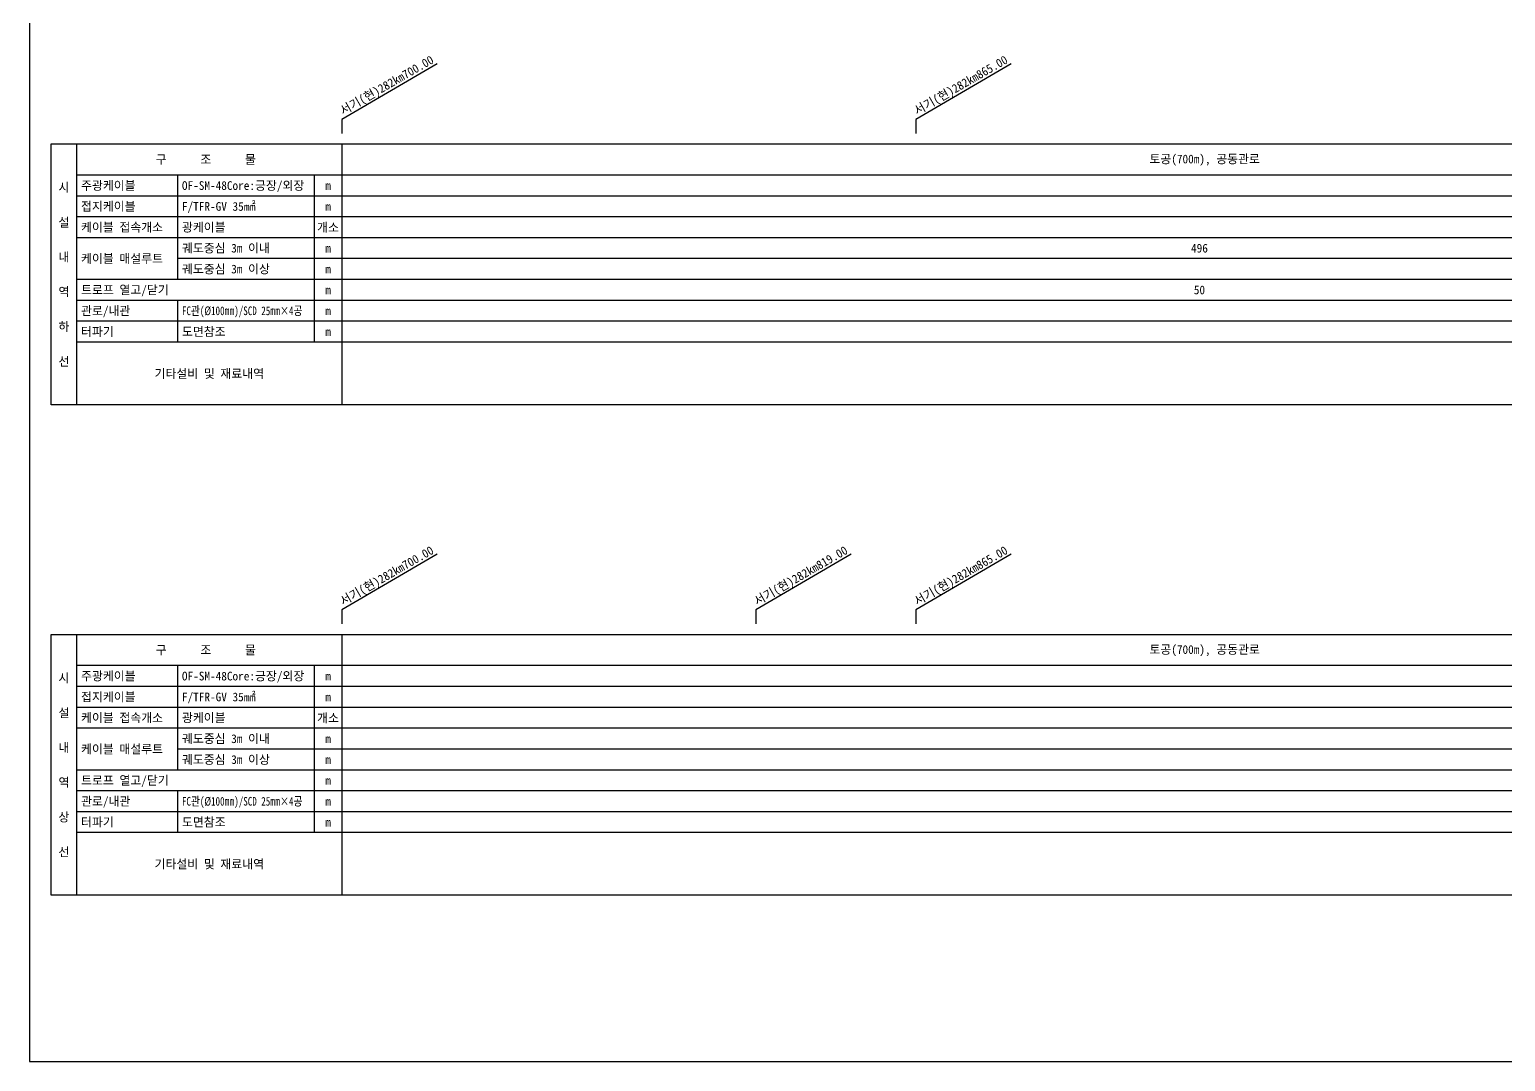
# Model space of a CAD drawing. Header units: millimetres. Extents: x 5094 to 5890, y 1103 to 1809.
# Drawn here: x 5093.9 to 5518.1, y 1103.1 to 1399.7 of the extents above; entities that cross this region are included whole.
import ezdxf
from ezdxf.enums import TextEntityAlignment as Align

# ---------------------------------------------------------------- set-up
doc = ezdxf.new("R2010")
doc.units = ezdxf.units.MM
doc.header["$LTSCALE"] = 10
doc.header["$MEASUREMENT"] = 0
for name, color, linetype in [('TT-TABL-LIN1', 4, 'Continuous'), ('TT-TABL-LIN2', 1, 'Continuous'), ('TT-TABL-TEX1', 6, 'Continuous'), ('TT-TABL-TEX2', 3, 'Continuous'), ('TZ-LEAL', 1, 'Continuous'), ('TZ-LEAT', 3, 'Continuous')]:
    doc.layers.add(name, color=color, linetype=linetype)
doc.layers.add('TX-PAPR', color=2, linetype='Continuous', plot=False)
doc.styles.get("Standard").update_dxf_attribs({"font": 'GulimChe.ttf'})

# ---------------------------------------------------------------- blocks, each defined once
blk = doc.blocks.new('JD-경부고속하선표_190503')
at = {"layer": 'TT-TABL-LIN1'}
blk.add_lwpolyline([(2, 114), (785.58, 114), (785.58, 39), (2, 39)], close=True, dxfattribs=at)
at = {"layer": 'TT-TABL-LIN2'}
for p, q in [((85.58, 114), (85.58, 39)), ((77.58, 105), (77.58, 57))]:
    blk.add_line(p, q, dxfattribs=at)
for points in [[(9.33, 114), (9.33, 39)], [(785.58, 105), (9.33, 105)], [(38.33, 105), (38.33, 75)], [(785.58, 99), (9.33, 99)], [(785.58, 93), (9.33, 93)], [(785.58, 87), (9.33, 87)], [(785.58, 81), (38.33, 81)], [(785.58, 75), (9.33, 75)], [(785.58, 69), (9.33, 69)], [(38.33, 69), (38.33, 57)], [(785.58, 63), (9.33, 63)], [(785.58, 57), (9.33, 57)]]:
    blk.add_lwpolyline(points, dxfattribs=at)
at = {"layer": 'TT-TABL-TEX1'}
for s, p in [('구      조      물', (46.45, 109.5)), ('시', (5.66, 101.5)), ('설', (5.66, 91.5)), ('내', (5.66, 81.5)), ('역', (5.66, 71.5)), ('하', (5.66, 61.5)), ('선', (5.66, 51.5))]:
    blk.add_text(s, height=2.5, rotation=0, dxfattribs=at).set_placement(p, align=Align.MIDDLE)
at = {"layer": 'TT-TABL-TEX2'}
for s, p in [('주광케이블', (10.59, 102)), ('OF-SM-48Core:긍장/외장', (39.59, 102)), ('F/TFR-GV 35㎟', (39.59, 96)), ('접지케이블', (10.59, 96)), ('케이블 접속개소', (10.59, 90)), ('광케이블', (39.59, 90)), ('궤도중심 3m 이내', (39.59, 84)), ('케이블 매설루트', (10.59, 81)), ('궤도중심 3m 이상', (39.59, 78)), ('트로프 열고/닫기', (10.59, 72)), ('관로/내관', (10.59, 66)), ('터파기', (10.59, 60)), ('도면참조', (39.59, 60))]:
    blk.add_text(s, height=2.5, rotation=0, dxfattribs=at).set_placement(p, align=Align.MIDDLE_LEFT)
for s, p in [('m', (81.58, 102)), ('m', (81.58, 96)), ('m', (81.58, 96)), ('개소', (81.58, 90)), ('m', (81.58, 84)), ('m', (81.58, 78)), ('m', (81.58, 72)), ('m', (81.58, 66)), ('m', (81.58, 60)), ('기타설비 및 재료내역', (47.45, 48))]:
    blk.add_text(s, height=2.5, rotation=0, dxfattribs=at).set_placement(p, align=Align.MIDDLE)
at = {"layer": 'TT-TABL-TEX2', "width": 0.8}
blk.add_text('FC관(Ø100㎜)/SCD 25㎜×4공', height=2.5, rotation=0, dxfattribs=at).set_placement((39.59, 66), align=Align.MIDDLE_LEFT)
blk = doc.blocks.new('JD-경부고속상선표_190503')
at = {"layer": 'TT-TABL-LIN1'}
blk.add_lwpolyline([(2, 114), (785.58, 114), (785.58, 39), (2, 39)], close=True, dxfattribs=at)
at = {"layer": 'TT-TABL-LIN2'}
for p, q in [((85.58, 114), (85.58, 39)), ((77.58, 105), (77.58, 57))]:
    blk.add_line(p, q, dxfattribs=at)
for points in [[(9.33, 114), (9.33, 39)], [(785.58, 105), (9.33, 105)], [(38.33, 105), (38.33, 75)], [(785.58, 99), (9.33, 99)], [(785.58, 93), (9.33, 93)], [(785.58, 87), (9.33, 87)], [(785.58, 81), (38.33, 81)], [(785.58, 75), (9.33, 75)], [(785.58, 69), (9.33, 69)], [(38.33, 69), (38.33, 57)], [(785.58, 63), (9.33, 63)], [(785.58, 57), (9.33, 57)]]:
    blk.add_lwpolyline(points, dxfattribs=at)
at = {"layer": 'TT-TABL-TEX1'}
for s, p in [('구      조      물', (46.45, 109.5)), ('시', (5.66, 101.5)), ('설', (5.66, 91.5)), ('내', (5.66, 81.5)), ('역', (5.66, 71.5)), ('상', (5.66, 61.5)), ('선', (5.66, 51.5))]:
    blk.add_text(s, height=2.5, rotation=0, dxfattribs=at).set_placement(p, align=Align.MIDDLE)
at = {"layer": 'TT-TABL-TEX2'}
for s, p in [('주광케이블', (10.59, 102)), ('OF-SM-48Core:긍장/외장', (39.59, 102)), ('F/TFR-GV 35㎟', (39.59, 96)), ('접지케이블', (10.59, 96)), ('케이블 접속개소', (10.59, 90)), ('광케이블', (39.59, 90)), ('궤도중심 3m 이내', (39.59, 84)), ('케이블 매설루트', (10.59, 81)), ('궤도중심 3m 이상', (39.59, 78)), ('트로프 열고/닫기', (10.59, 72)), ('관로/내관', (10.59, 66)), ('터파기', (10.59, 60)), ('도면참조', (39.59, 60))]:
    blk.add_text(s, height=2.5, rotation=0, dxfattribs=at).set_placement(p, align=Align.MIDDLE_LEFT)
for s, p in [('m', (81.58, 102)), ('m', (81.58, 96)), ('m', (81.58, 96)), ('개소', (81.58, 90)), ('m', (81.58, 84)), ('m', (81.58, 78)), ('m', (81.58, 72)), ('m', (81.58, 66)), ('m', (81.58, 60)), ('기타설비 및 재료내역', (47.45, 48))]:
    blk.add_text(s, height=2.5, rotation=0, dxfattribs=at).set_placement(p, align=Align.MIDDLE)
at = {"layer": 'TT-TABL-TEX2', "width": 0.8}
blk.add_text('FC관(Ø100㎜)/SCD 25㎜×4공', height=2.5, rotation=0, dxfattribs=at).set_placement((39.59, 66), align=Align.MIDDLE_LEFT)

msp = doc.modelspace()

# ---------------------------------------------------------------- linework, layer by layer
at = {"layer": 'TX-PAPR'}
msp.add_lwpolyline([(5093.89, 1103.05), (5889.89, 1103.05), (5889.89, 1619.05), (5093.89, 1619.05)], close=True, dxfattribs=at)
at = {"layer": 'TZ-LEAL'}
for points in [[(5211.07, 1389.9), (5183.68, 1373.87), (5183.68, 1369.87)], [(5376.07, 1389.9), (5348.68, 1373.87), (5348.68, 1369.87)], [(5211.07, 1248.87), (5183.68, 1232.85), (5183.68, 1228.85)], [(5330.07, 1248.87), (5302.68, 1232.85), (5302.68, 1228.85)], [(5376.07, 1248.87), (5348.68, 1232.85), (5348.68, 1228.85)]]:
    msp.add_lwpolyline(points, dxfattribs=at)

# ---------------------------------------------------------------- block references
at = {"layer": 'TT-TABL-LIN2'}
for name, p in [('JD-경부고속하선표_190503', (5098.11, 1252.87)), ('JD-경부고속상선표_190503', (5098.11, 1111.85))]:
    msp.add_blockref(name, p, dxfattribs=at)

# ---------------------------------------------------------------- texts
at = {"layer": 'TT-TABL-TEX2'}
for p in [(5431.68, 1362.37), (5431.68, 1221.35)]:
    msp.add_text('토공(700m), 공동관로', height=2.5, dxfattribs=at).set_placement(p, align=Align.MIDDLE)
for s, p in [('496', (5430.18, 1336.87)), ('50', (5430.18, 1324.87))]:
    msp.add_text(s, height=2.5, dxfattribs=at).set_placement(p, align=Align.MIDDLE_CENTER)
at = {"layer": 'TZ-LEAT'}
for s, p in [('서기(현)282km700.00', (5197.18, 1382.66)), ('서기(현)282km865.00', (5362.18, 1382.66)), ('서기(현)282km700.00', (5197.18, 1241.64)), ('서기(현)282km819.00', (5316.18, 1241.64)), ('서기(현)282km865.00', (5362.18, 1241.64))]:
    msp.add_text(s, height=2.5, rotation=30, dxfattribs=at).set_placement(p, align=Align.CENTER)

doc.saveas('drawing.dxf')
